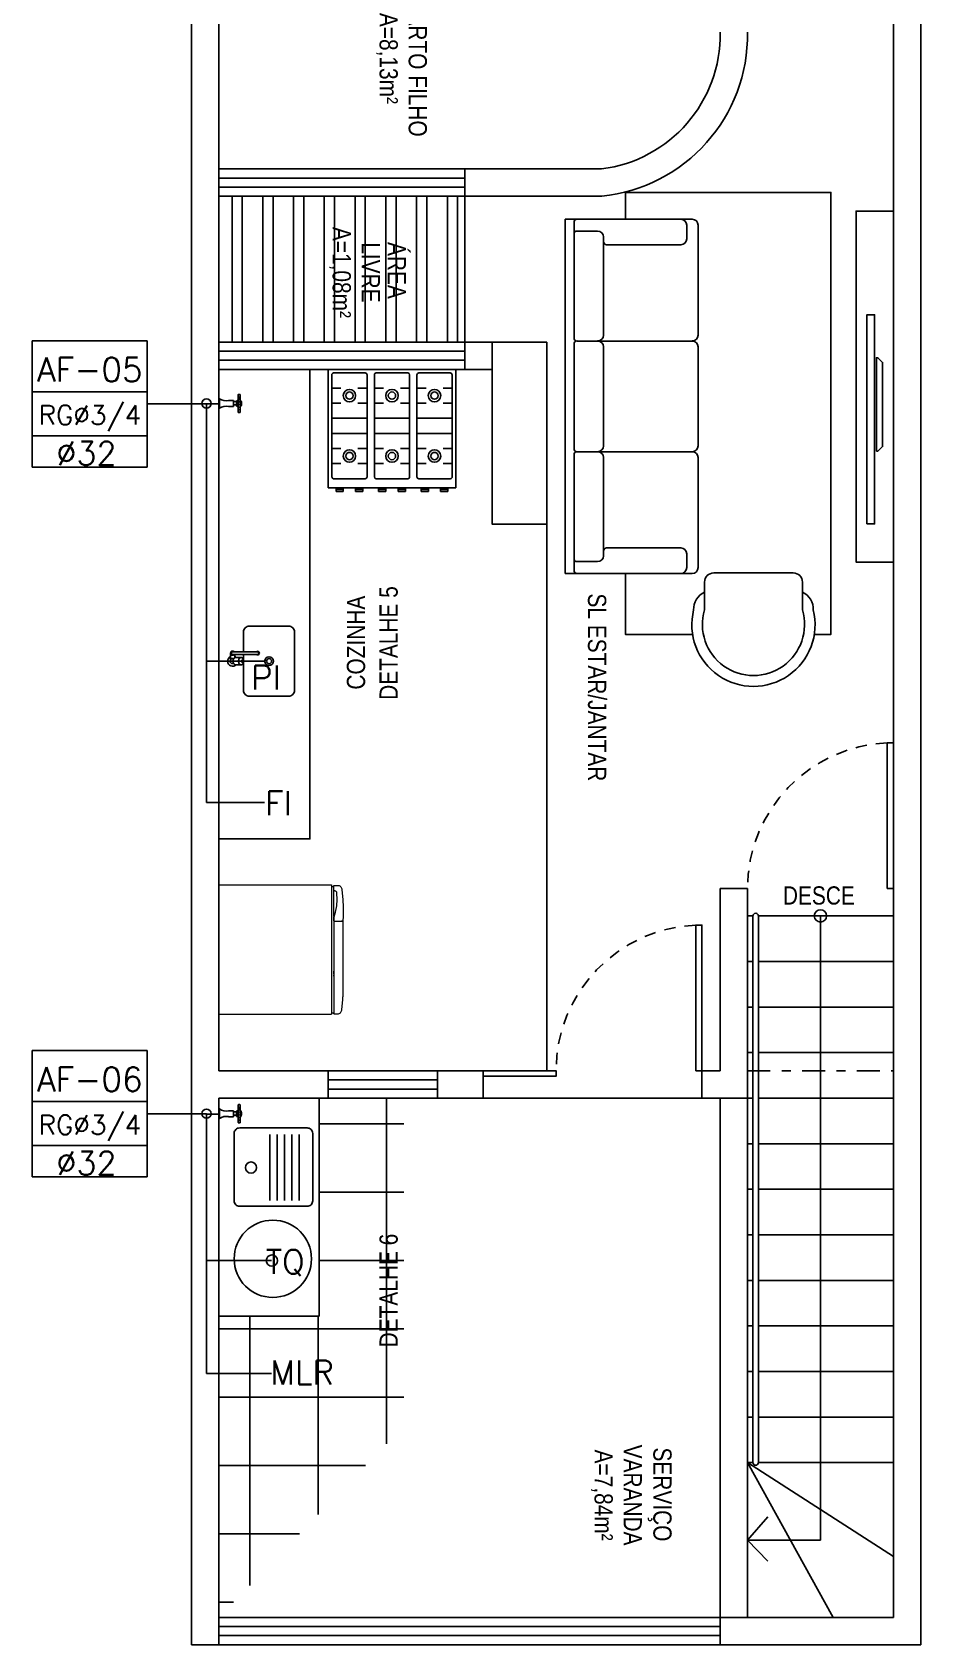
# Model space of a CAD drawing. Extents: x -210 to -126, y -135 to 724.
# Drawn here: x -194.18 to -184.43, y 677.33 to 695.03 of the extents above; entities that cross this region are included whole.
import ezdxf
from ezdxf.enums import TextEntityAlignment as Align

# ---------------------------------------------------------------- set-up
doc = ezdxf.new("R2010")
doc.units = 0
doc.header["$MEASUREMENT"] = 0
for name, pattern in [('CONTINU', [0]), ('DASHDOT2', [0.5, 0.25, -0.125, 0, -0.125]), ('HIDDEN2', [0.1875, 0.125, -0.0625])]:
    doc.linetypes.add(name, pattern=pattern)
doc.layers.get('0').update_dxf_attribs({"linetype": 'CONTINUOUS'})
for name, color, linetype in [('02', 8, 'CONTINUOUS'), ('a-pem-m', 6, 'CONTINUOUS'), ('A-PEN-B', 5, 'CONTINUOUS'), ('AF', 5, 'CONTINUOUS'), ('COTAS01', 7, 'CONTINUOUS'), ('E-txt-g', 3, 'CONTINUOUS'), ('ESPECIFICAÇÃO02', 7, 'CONTINUOUS'), ('HIDRO 01', 4, 'CONTINUOUS'), ('Prumadas_L', 1, 'CONTINUOUS'), ('Prumadas_Q', 3, 'CONTINUOUS'), ('Prumadas_T', 2, 'CONTINUOUS')]:
    doc.layers.add(name, color=color, linetype=linetype)
doc.layers.add('E-Lay-9', color=9, linetype='CONTINUOUS', lineweight=9)
doc.layers.add('E-Txt-W', color=7, linetype='CONTINUOUS', lineweight=20)
doc.styles.add('F2', font='swissc.ttf')
doc.styles.add('REG60', font='romans.shx', dxfattribs={"width": 0.8, "height": 0.15})
doc.styles.add('REG80', font='romans.shx', dxfattribs={"width": 0.8, "height": 0.2})
doc.styles.add('ROMANS', font='romans', dxfattribs={"height": 0.1})

# ---------------------------------------------------------------- blocks, each defined once
blk = doc.blocks.new('A$C656368A0')
at = {"layer": 'COTAS01', "color": 8}
for p, q in [((0, 1.1964), (0, 0)), ((0, 1.1964), (0.5505, 1.1964)), ((0.1097, 0.997), (0.1097, 0.6345)), ((0.1497, 0.997), (0.1497, 0.6345)), ((0.1897, 0.997), (0.1897, 0.6345)), ((0.2298, 0.997), (0.2298, 0.6345)), ((0.2698, 0.997), (0.2698, 0.6345)), ((0, 0), (0.5505, 0))]:
    blk.add_line(p, q, dxfattribs=at)
for centre in [(0.3736, 0.8158), (0.2591, 0.3053)]:
    blk.add_circle(centre, 0.0307, dxfattribs=at)
at = {"layer": 'ESPECIFICAÇÃO02', "color": 8}
blk.add_lwpolyline([(0.4658, 0.6329, -0.414214), (0.4357, 0.6029), (0.0655, 0.6029, -0.414214), (0.0354, 0.6329), (0.0354, 1.0032, -0.414214), (0.0655, 1.0332), (0.4357, 1.0332, -0.414214), (0.4658, 1.0032)], format="xyb", close=True, dxfattribs=at)
blk.add_circle((0.2541, 0.3149), 0.212, dxfattribs=at)
blk = doc.blocks.new('Gelad-vs')
at = {"layer": 'E-Lay-9', "color": 8}
blk.add_line((-0.1988, 0.6175), (-0.1988, 0.6198), dxfattribs=at)
for points in [[(-0.6876, 0.6136), (-0.6841, 0.614), (-0.6806, 0.6144), (-0.6767, 0.6148), (-0.6733, 0.6152), (-0.6694, 0.6156), (-0.6659, 0.6159), (-0.662, 0.6163), (-0.6586, 0.6167), (-0.6551, 0.6171), (-0.6512, 0.6175), (-0.6477, 0.6179), (-0.6439, 0.6179), (-0.64, 0.6183), (-0.6365, 0.6186), (-0.6327, 0.619), (-0.6292, 0.6194), (-0.6257, 0.6194), (-0.6218, 0.6198), (-0.6183, 0.6198), (-0.6145, 0.6202)], [(-0.1988, 0.6198), (-0.6145, 0.6202)], [(-0.0027, 0.5715), (-0.0027, 0.5912), (-0.0031, 0.5951), (-0.0039, 0.5989), (-0.0058, 0.6024), (-0.0085, 0.6059), (-0.0112, 0.609), (-0.0147, 0.6109), (-0.0186, 0.6125), (-0.0224, 0.6136), (-0.0259, 0.614), (-0.0294, 0.6144), (-0.0333, 0.6148), (-0.0367, 0.6152), (-0.0406, 0.6156), (-0.0441, 0.6159), (-0.0476, 0.6163), (-0.0514, 0.6167), (-0.0549, 0.6171), (-0.0588, 0.6175), (-0.0623, 0.6179), (-0.0661, 0.6179), (-0.0696, 0.6183), (-0.0735, 0.6186), (-0.077, 0.619), (-0.0808, 0.6194), (-0.0843, 0.6194), (-0.0882, 0.6198), (-0.0917, 0.6198), (-0.0955, 0.6202), (-0.099, 0.6202), (-0.1029, 0.6206), (-0.1063, 0.6206), (-0.1102, 0.6206), (-0.1137, 0.621), (-0.1176, 0.621), (-0.121, 0.621), (-0.1249, 0.6214), (-0.1284, 0.6214), (-0.1323, 0.6214), (-0.1357, 0.6214), (-0.1396, 0.6214), (-0.1431, 0.6214), (-0.147, 0.6214), (-0.1504, 0.6214), (-0.1543, 0.6214), (-0.1578, 0.6214), (-0.1617, 0.6214), (-0.1651, 0.621), (-0.169, 0.621), (-0.1725, 0.621), (-0.1763, 0.6206), (-0.1798, 0.6206), (-0.1837, 0.6206), (-0.1872, 0.6202), (-0.1907, 0.6202), (-0.1945, 0.6198), (-0.1988, 0.6198)], [(-0.1988, 0.5695), (-0.71, 0.5695)], [(-0.71, -0.0613), (-0.71, 0.5572)], [(0, 0.5572), (-0.71, 0.5572)], [(-0.7073, 0.5912), (-0.7069, 0.5951), (-0.7057, 0.5989), (-0.7042, 0.6024), (-0.7015, 0.6059), (-0.6984, 0.609), (-0.6949, 0.6109), (-0.6914, 0.6125), (-0.6876, 0.6136)], [(-0.7073, 0.5715), (-0.7073, 0.5912)], [(-0.7073, 0.5711), (-0.7073, 0.5711), (-0.7073, 0.5711), (-0.7073, 0.5711), (-0.7073, 0.5711), (-0.7073, 0.5711), (-0.7073, 0.5711), (-0.7073, 0.5707), (-0.7069, 0.5699), (-0.7061, 0.5695), (-0.7057, 0.5695), (-0.7057, 0.5695), (-0.7057, 0.5695), (-0.7057, 0.5695), (-0.7057, 0.5695), (-0.7057, 0.5695)], [(-0.5012, 0.5695), (-0.7054, 0.5695)], [(-0.7015, 0.5572), (-0.7015, 0.5695)], [(-0.6791, 0.5695), (-0.6791, 0.5695), (-0.6791, 0.5695), (-0.6791, 0.5695), (-0.6791, 0.5695), (-0.6791, 0.5695), (-0.6791, 0.5695)], [(-0.5012, 0.5695), (-0.5, 0.5695), (-0.4989, 0.5695), (-0.4973, 0.5695), (-0.4969, 0.5695), (-0.4962, 0.5695)], [(-0.4989, 0.5695), (-0.5, 0.5695)], [(-0.4962, 0.5695), (-0.4962, 0.5695)], [(-0.4904, 0.5695), (-0.4904, 0.5695), (-0.4907, 0.5695), (-0.4907, 0.5695), (-0.4915, 0.5695), (-0.4919, 0.5695), (-0.4923, 0.5695), (-0.4927, 0.5695), (-0.4934, 0.5695), (-0.4942, 0.5695), (-0.495, 0.5695), (-0.4958, 0.5695), (-0.4962, 0.5695)], [(-0.4962, 0.5695), (-0.4962, 0.5695)], [(-0.4904, 0.5695), (-0.4737, 0.5695)], [(-0.4745, 0.5695), (-0.4904, 0.5695), (-0.4904, 0.5695), (-0.4904, 0.5695), (-0.4904, 0.5695), (-0.4904, 0.5695)], [(-0.2289, 0.5695), (-0.2289, 0.5695), (-0.2289, 0.5695), (-0.2289, 0.5695), (-0.2289, 0.5695), (-0.2289, 0.5695), (-0.2289, 0.5695), (-0.2289, 0.5695), (-0.2289, 0.5695), (-0.2289, 0.5695), (-0.2289, 0.5695), (-0.2289, 0.5695), (-0.2289, 0.5695), (-0.2289, 0.5695), (-0.2289, 0.5695), (-0.2289, 0.5695), (-0.2289, 0.5695), (-0.2289, 0.5695), (-0.2289, 0.5695), (-0.2289, 0.5695), (-0.2289, 0.5695)], [(-0.1988, 0.6159), (-0.1988, 0.6186)], [(-0.1988, 0.5695), (-0.1988, 0.6186), (-0.1988, 0.614)], [(-0.1988, 0.6175), (-0.1988, 0.6179)], [(-0.1988, 0.6167), (-0.1988, 0.6171)], [(-0.1988, 0.6159), (-0.1988, 0.6156), (-0.1988, 0.6156), (-0.1988, 0.6156), (-0.1988, 0.6156), (-0.1988, 0.6152), (-0.1988, 0.6152), (-0.1988, 0.6148), (-0.1988, 0.6148), (-0.1988, 0.6148), (-0.1988, 0.6144), (-0.1988, 0.614), (-0.1988, 0.6136), (-0.1988, 0.6136), (-0.1988, 0.6132), (-0.1988, 0.6128)], [(-0.1988, 0.6156), (-0.1988, 0.6159)], [(-0.1988, 0.6148), (-0.1988, 0.6156)], [(-0.1988, 0.614), (-0.1988, 0.6144)], [(-0.1988, 0.5695), (-0.1988, 0.614)], [(-0.1988, 0.6128), (-0.1988, 0.6128), (-0.1988, 0.6132)], [(-0.1988, 0.5707), (-0.1988, 0.6128)], [(-0.1988, 0.5722), (-0.1988, 0.5715)], [(-0.1988, 0.5695), (-0.1988, 0.5695), (-0.1988, 0.5695), (-0.1988, 0.5695), (-0.1988, 0.5707)], [(-0.1988, 0.5695), (-0.1988, 0.5707)], [(-0.1821, 0.5695), (-0.1988, 0.5695)], [(-0.198, 0.5695), (-0.198, 0.5695), (-0.198, 0.5695), (-0.198, 0.5695), (-0.198, 0.5695), (-0.198, 0.5695), (-0.198, 0.5695), (-0.198, 0.5695), (-0.198, 0.5695), (-0.198, 0.5695), (-0.198, 0.5695), (-0.198, 0.5695), (-0.198, 0.5695)], [(-0.198, 0.5695), (-0.1821, 0.5695), (-0.1821, 0.5695), (-0.1821, 0.5695), (-0.1821, 0.5695), (-0.1821, 0.5695)], [(-0.1821, 0.5695), (-0.1489, 0.5796), (-0.1149, 0.5858), (-0.0801, 0.5885), (-0.0456, 0.5873)], [(-0.1821, 0.5695), (-0.1818, 0.5695), (-0.1818, 0.5695), (-0.1814, 0.5695), (-0.181, 0.5695), (-0.1806, 0.5695), (-0.1802, 0.5695), (-0.1798, 0.5695), (-0.1791, 0.5695), (-0.1783, 0.5695), (-0.1775, 0.5695), (-0.1763, 0.5695), (-0.1763, 0.5695)], [(-0.1763, 0.5695), (-0.1763, 0.5695)], [(-0.1763, 0.5695), (-0.1763, 0.5695)], [(-0.1709, 0.5695), (-0.1725, 0.5695), (-0.1736, 0.5695), (-0.1752, 0.5695), (-0.1756, 0.5695), (-0.1763, 0.5695)], [(-0.1736, 0.5695), (-0.1725, 0.5695)], [(-0.1709, 0.5695), (-0.0046, 0.5695)], [(-0.0456, 0.5873), (-0.0433, 0.5869), (-0.0406, 0.5862), (-0.0383, 0.5846), (-0.0364, 0.5827), (-0.0348, 0.5808), (-0.0336, 0.5784), (-0.0329, 0.5757), (-0.0329, 0.5734)], [(-0.0329, 0.5715), (-0.0329, 0.5734)], [(-0.0329, 0.5715), (-0.0329, 0.5711), (-0.0325, 0.5711), (-0.0325, 0.5707), (-0.0325, 0.5707), (-0.0321, 0.5703), (-0.0321, 0.5703), (-0.0321, 0.5699), (-0.0317, 0.5699), (-0.0313, 0.5695), (-0.0313, 0.5695), (-0.0309, 0.5695), (-0.0309, 0.5695)], [(-0.0309, 0.5695), (-0.0309, 0.5695), (-0.0309, 0.5695), (-0.0309, 0.5695), (-0.0309, 0.5695), (-0.0309, 0.5695), (-0.0309, 0.5695), (-0.0309, 0.5695), (-0.0309, 0.5695)], [(-0.0085, 0.5572), (-0.0085, 0.5695)], [(-0.0046, 0.5695), (-0.0046, 0.5695), (-0.0046, 0.5695), (-0.0046, 0.5695), (-0.0046, 0.5695), (-0.0046, 0.5695), (-0.0046, 0.5695), (-0.0039, 0.5695), (-0.0035, 0.5699), (-0.0031, 0.5707), (-0.0031, 0.5711), (-0.0031, 0.5711), (-0.0031, 0.5711), (-0.0031, 0.5711), (-0.0031, 0.5711), (-0.0031, 0.5715)], [(0, -0.0613), (0, 0.5572)], [(0, -0.0613), (-0.71, -0.0613)]]:
    blk.add_lwpolyline(points, dxfattribs=at)
blk = doc.blocks.new('Fogão03_6')
at = {"layer": 'a-pem-m', "color": 8}
for p, q in [((-0.35, -0.65), (-0.35, 0)), ((-0.35, 0), (0.35, 0)), ((-0.35, 0), (0.35, 0)), ((-0.35, -0.65), (-0.35, 0)), ((-0.33, -0.59), (-0.33, -0.03)), ((-0.33, -0.59), (-0.33, -0.03)), ((-0.32, -0.02), (-0.1467, -0.02)), ((-0.32, -0.02), (-0.1467, -0.02)), ((-0.1367, -0.59), (-0.1367, -0.03)), ((-0.1367, -0.59), (-0.1367, -0.03)), ((-0.0967, -0.59), (-0.0967, -0.03)), ((-0.0967, -0.59), (-0.0967, -0.03)), ((-0.0867, -0.02), (0.0867, -0.02)), ((-0.0867, -0.02), (0.0867, -0.02)), ((0.0967, -0.59), (0.0967, -0.03)), ((0.0967, -0.59), (0.0967, -0.03)), ((0.1367, -0.59), (0.1367, -0.03)), ((0.1367, -0.59), (0.1367, -0.03)), ((0.1467, -0.02), (0.32, -0.02)), ((0.1467, -0.02), (0.32, -0.02)), ((0.33, -0.59), (0.33, -0.03)), ((0.33, -0.59), (0.33, -0.03)), ((0.35, -0.65), (0.35, 0)), ((0.35, -0.65), (0.35, 0)), ((-0.33, -0.1029), (-0.28, -0.1029)), ((-0.33, -0.1029), (-0.28, -0.1029)), ((-0.1867, -0.1029), (-0.1367, -0.1029)), ((-0.1867, -0.1029), (-0.1367, -0.1029)), ((-0.0967, -0.1029), (-0.0467, -0.1029)), ((-0.0967, -0.1029), (-0.0467, -0.1029)), ((0.0467, -0.1029), (0.0967, -0.1029)), ((0.0467, -0.1029), (0.0967, -0.1029)), ((0.1367, -0.1029), (0.1867, -0.1029)), ((0.1367, -0.1029), (0.1867, -0.1029)), ((0.28, -0.1029), (0.33, -0.1029)), ((0.28, -0.1029), (0.33, -0.1029)), ((-0.33, -0.1857), (-0.28, -0.1857)), ((-0.33, -0.1857), (-0.28, -0.1857)), ((-0.1867, -0.1857), (-0.1367, -0.1857)), ((-0.1867, -0.1857), (-0.1367, -0.1857)), ((-0.0967, -0.1857), (-0.0467, -0.1857)), ((-0.0967, -0.1857), (-0.0467, -0.1857)), ((0.0467, -0.1857), (0.0967, -0.1857)), ((0.0467, -0.1857), (0.0967, -0.1857)), ((0.1367, -0.1857), (0.1867, -0.1857)), ((0.1367, -0.1857), (0.1867, -0.1857)), ((0.28, -0.1857), (0.33, -0.1857)), ((0.28, -0.1857), (0.33, -0.1857)), ((-0.33, -0.2686), (-0.1367, -0.2686)), ((-0.33, -0.2686), (-0.1367, -0.2686)), ((-0.33, -0.3514), (-0.1367, -0.3514)), ((-0.33, -0.3514), (-0.1367, -0.3514)), ((-0.0967, -0.2686), (0.0967, -0.2686)), ((-0.0967, -0.2686), (0.0967, -0.2686)), ((-0.0967, -0.3514), (0.0967, -0.3514)), ((-0.0967, -0.3514), (0.0967, -0.3514)), ((0.1367, -0.2686), (0.33, -0.2686)), ((0.1367, -0.2686), (0.33, -0.2686)), ((0.1367, -0.3514), (0.33, -0.3514)), ((0.1367, -0.3514), (0.33, -0.3514)), ((-0.33, -0.4343), (-0.28, -0.4343)), ((-0.33, -0.4343), (-0.28, -0.4343)), ((-0.1867, -0.4343), (-0.1367, -0.4343)), ((-0.1867, -0.4343), (-0.1367, -0.4343)), ((-0.0967, -0.4343), (-0.0467, -0.4343)), ((-0.0967, -0.4343), (-0.0467, -0.4343)), ((0.0467, -0.4343), (0.0967, -0.4343)), ((0.0467, -0.4343), (0.0967, -0.4343)), ((0.1367, -0.4343), (0.1867, -0.4343)), ((0.1367, -0.4343), (0.1867, -0.4343)), ((0.28, -0.4343), (0.33, -0.4343)), ((0.28, -0.4343), (0.33, -0.4343)), ((-0.33, -0.5171), (-0.28, -0.5171)), ((-0.33, -0.5171), (-0.28, -0.5171)), ((-0.1867, -0.5171), (-0.1367, -0.5171)), ((-0.1867, -0.5171), (-0.1367, -0.5171)), ((-0.0967, -0.5171), (-0.0467, -0.5171)), ((-0.0967, -0.5171), (-0.0467, -0.5171)), ((0.0467, -0.5171), (0.0967, -0.5171)), ((0.0467, -0.5171), (0.0967, -0.5171)), ((0.1367, -0.5171), (0.1867, -0.5171)), ((0.1367, -0.5171), (0.1867, -0.5171)), ((0.28, -0.5171), (0.33, -0.5171)), ((0.28, -0.5171), (0.33, -0.5171)), ((-0.32, -0.6), (-0.1467, -0.6)), ((-0.32, -0.6), (-0.1467, -0.6)), ((-0.0867, -0.6), (0.0867, -0.6)), ((-0.0867, -0.6), (0.0867, -0.6)), ((0.1467, -0.6), (0.32, -0.6)), ((0.1467, -0.6), (0.32, -0.6)), ((-0.35, -0.65), (0.35, -0.65)), ((-0.35, -0.65), (0.35, -0.65)), ((-0.3068, -0.65), (-0.3068, -0.67)), ((-0.3068, -0.65), (-0.3068, -0.67)), ((-0.2669, -0.66), (-0.3068, -0.66)), ((-0.2669, -0.66), (-0.3068, -0.66)), ((-0.2669, -0.67), (-0.3068, -0.67)), ((-0.2669, -0.67), (-0.3068, -0.67)), ((-0.2669, -0.65), (-0.2669, -0.67)), ((-0.2669, -0.65), (-0.2669, -0.67)), ((-0.1998, -0.65), (-0.1998, -0.67)), ((-0.1998, -0.65), (-0.1998, -0.67)), ((-0.1599, -0.66), (-0.1998, -0.66)), ((-0.1599, -0.66), (-0.1998, -0.66)), ((-0.1599, -0.67), (-0.1998, -0.67)), ((-0.1599, -0.67), (-0.1998, -0.67)), ((-0.1599, -0.65), (-0.1599, -0.67)), ((-0.1599, -0.65), (-0.1599, -0.67)), ((-0.0734, -0.65), (-0.0734, -0.67)), ((-0.0734, -0.65), (-0.0734, -0.67)), ((-0.0335, -0.66), (-0.0734, -0.66)), ((-0.0335, -0.66), (-0.0734, -0.66)), ((-0.0335, -0.67), (-0.0734, -0.67)), ((-0.0335, -0.67), (-0.0734, -0.67)), ((-0.0335, -0.65), (-0.0335, -0.67)), ((-0.0335, -0.65), (-0.0335, -0.67)), ((0.0335, -0.65), (0.0335, -0.67)), ((0.0335, -0.65), (0.0335, -0.67)), ((0.0734, -0.66), (0.0335, -0.66)), ((0.0734, -0.66), (0.0335, -0.66)), ((0.0734, -0.67), (0.0335, -0.67)), ((0.0734, -0.67), (0.0335, -0.67)), ((0.0734, -0.65), (0.0734, -0.67)), ((0.0734, -0.65), (0.0734, -0.67)), ((0.1599, -0.65), (0.1599, -0.67)), ((0.1599, -0.65), (0.1599, -0.67)), ((0.1998, -0.66), (0.1599, -0.66)), ((0.1998, -0.66), (0.1599, -0.66)), ((0.1998, -0.67), (0.1599, -0.67)), ((0.1998, -0.67), (0.1599, -0.67)), ((0.1998, -0.65), (0.1998, -0.67)), ((0.1998, -0.65), (0.1998, -0.67)), ((0.2669, -0.65), (0.2669, -0.67)), ((0.2669, -0.65), (0.2669, -0.67)), ((0.3067, -0.66), (0.2669, -0.66)), ((0.3067, -0.66), (0.2669, -0.66)), ((0.3067, -0.67), (0.2669, -0.67)), ((0.3067, -0.67), (0.2669, -0.67)), ((0.3067, -0.65), (0.3067, -0.67)), ((0.3067, -0.65), (0.3067, -0.67))]:
    blk.add_line(p, q, dxfattribs=at)
for centre, radius in [((-0.2333, -0.1443), 0.0341), ((-0.2333, -0.1443), 0.0341), ((-0.2333, -0.1443), 0.02), ((-0.2333, -0.1443), 0.02), ((0, -0.1443), 0.0341), ((0, -0.1443), 0.0341), ((0, -0.1443), 0.02), ((0, -0.1443), 0.02), ((0.2333, -0.1443), 0.0341), ((0.2333, -0.1443), 0.0341), ((0.2333, -0.1443), 0.02), ((0.2333, -0.1443), 0.02), ((-0.2333, -0.4757), 0.0341), ((-0.2333, -0.4757), 0.0341), ((0, -0.4757), 0.0341), ((0, -0.4757), 0.0341), ((0.2333, -0.4757), 0.0341), ((0.2333, -0.4757), 0.0341), ((-0.2333, -0.4757), 0.02), ((-0.2333, -0.4757), 0.02), ((0, -0.4757), 0.02), ((0, -0.4757), 0.02), ((0.2333, -0.4757), 0.02), ((0.2333, -0.4757), 0.02)]:
    blk.add_circle(centre, radius, dxfattribs=at)
for centre, start, end in [((-0.32, -0.03), 89.99946, 179.99964), ((-0.32, -0.03), 89.99946, 179.99964), ((-0.1467, -0.03), 359.99964, 89.99946), ((-0.1467, -0.03), 359.99964, 89.99946), ((-0.0867, -0.03), 89.99946, 179.99964), ((-0.0867, -0.03), 89.99946, 179.99964), ((0.0867, -0.03), 359.99964, 89.99946), ((0.0867, -0.03), 359.99964, 89.99946), ((0.1467, -0.03), 89.99946, 179.99964), ((0.1467, -0.03), 89.99946, 179.99964), ((0.32, -0.03), 359.99964, 89.99946), ((0.32, -0.03), 359.99964, 89.99946), ((-0.32, -0.59), 179.99964, 269.99946), ((-0.32, -0.59), 179.99964, 269.99946), ((-0.1467, -0.59), 269.99946, 359.99964), ((-0.1467, -0.59), 269.99946, 359.99964), ((-0.0867, -0.59), 179.99964, 269.99946), ((-0.0867, -0.59), 179.99964, 269.99946), ((0.0867, -0.59), 269.99946, 359.99964), ((0.0867, -0.59), 269.99946, 359.99964), ((0.1467, -0.59), 179.99964, 269.99946), ((0.1467, -0.59), 179.99964, 269.99946), ((0.32, -0.59), 269.99946, 359.99964), ((0.32, -0.59), 269.99946, 359.99964)]:
    blk.add_arc(centre, 0.01, start, end, dxfattribs=at)
blk = doc.blocks.new('Cuba coz')
at = {"color": 8}
blk.add_line((7.5, -4.5), (7.5, -2.4), dxfattribs=at)
for points in [[(13.4, -6.5), (13.4, -20, 0.414214), (17.4, -24), (44.4, -24, 0.414214), (48.4, -20), (48.4, 20, 0.414214), (44.4, 24), (17.4, 24, 0.414214), (13.4, 20), (13.4, 0.7)], [(6.7, 1.7), (6, 1.7, 0.546464), (4.4, -0.7, -0.10784), (4.5, -1.1), (4.5, -5.5)], [(11.7, 2.5), (8, 2.5, 0.133256), (7.3, 2.3, 0.106756), (6.7, 1.8, 0.082828), (6.3, 1, 0.071352), (6.2, 0, 0.071352), (6.3, -1, 0.082828), (6.7, -1.8, 0.106756), (7.3, -2.3, 0.133256), (8, -2.5), (11.7, -2.5)], [(4.4, -0.7, 0.293273), (6, -1.8), (6.7, -1.8)], [(13.4, -1), (13.4, -4.5, 0.414214)]]:
    blk.add_lwpolyline(points, format="xyb", dxfattribs=at)
for points in [[(11.7, -2.5, 0.133256), (12.4, -2.3, 0.106756), (13, -1.8, 0.082828), (13.3, -1, 0.071352), (13.5, 0, 0.071352), (13.3, 1, 0.082828), (13, 1.8, 0.106756), (12.4, 2.3, 0.133256), (11.7, 2.5, 0.133256), (11.1, 2.3, 0.106756), (10.5, 1.8, 0.082828), (10.1, 1, 0.071352), (10, 0, 0.071352), (10.1, -1, 0.082828), (10.5, -1.8, 0.106756), (11.1, -2.3, 0.133256)], [(12.5, 0.7, 0.133256), (12.3, 0.7, 0.106756), (12.1, 0.5, 0.082828), (12, 0.3, 0.071352), (11.9, 0, 0.071352), (12, -0.3, 0.082828), (12.1, -0.5, 0.106756), (12.3, -0.7, 0.133256), (12.5, -0.8, 0.133256), (12.7, -0.7, 0.106756), (12.8, -0.5, 0.082828), (13, -0.3, 0.071352), (13, 0, 0.071352), (13, 0.3, 0.082828), (12.8, 0.5, 0.106756), (12.7, 0.7, 0.133256)], [(6, -6.5), (23, -6.5, 1), (23, -4.5), (6, -4.5, 1)]]:
    blk.add_lwpolyline(points, format="xyb", close=True, dxfattribs=at)
for radius in [3, 1.75]:
    blk.add_circle((30.9, 0), radius, dxfattribs=at)
for centre, radius, start, end in [((6, 0), 3.5, 45.5847, 244.6231), ((6, -5.5), 1.5, 41.8103, 318.1897), ((6, 0), 3.5, 295.3769, 314.4153), ((23, -5.5), 1.25, 233.1301, 126.8699)]:
    blk.add_arc(centre, radius, start, end, dxfattribs=at)
blk = doc.blocks.new('TXT-AMB75')
at = {"layer": 'E-txt-g', "style": 'REG80', "width": 0.8, "flags": 8}
blk.add_attdef('TXT', text='', height=0.2, dxfattribs=at).set_placement((0.005, 0.296), align=Align.CENTER)
at = {"layer": 'E-Txt-W', "style": 'REG60', "width": 0.8, "flags": 8}
blk.add_attdef('TXT', text='', height=0.15, dxfattribs=at).set_placement((0.005, 0.027), align=Align.CENTER)
blk = doc.blocks.new('registro de gaveta')
at = {"layer": 'A-PEN-B'}
blk.add_line((0.0673, 0.0153), (-0.0044, 0.0153), dxfattribs=at)
blk.add_circle((0.0673, 0.0128), 0.025, dxfattribs=at)
at = {"layer": 'HIDRO 01', "color": 4}
for p, q in [((-0.1202, 0.0237), (-0.1202, 0.0281)), ((-0.1202, 0.013), (-0.1202, 0.0237)), ((-0.1202, 0.0023), (-0.1202, 0.013)), ((-0.1202, -0.0021), (-0.1202, 0.0023)), ((-0.1172, 0.0618), (-0.1172, 0.0333)), ((-0.1172, 0.0179), (-0.1172, 0.0337)), ((-0.1172, 0.0179), (-0.1172, 0.013)), ((-0.1172, 0.013), (-0.1172, 0.008)), ((-0.1172, 0.008), (-0.1172, -0.0079)), ((-0.1122, 0.0631), (-0.1159, 0.0631)), ((-0.1085, 0.0631), (-0.1122, 0.0631)), ((-0.1072, 0.0618), (-0.1072, 0.0348)), ((-0.1072, 0.0179), (-0.1072, 0.0353)), ((-0.1072, 0.013), (-0.1072, 0.0179)), ((-0.1072, 0.008), (-0.1072, 0.013)), ((-0.1072, 0.008), (-0.1072, -0.0088)), ((-0.0967, 0.0233), (-0.0967, 0.0275)), ((-0.0967, 0.013), (-0.0967, 0.0233)), ((-0.0805, 0.021), (-0.0967, 0.021)), ((-0.0967, 0.0027), (-0.0967, 0.013)), ((-0.0967, -0.0016), (-0.0967, 0.0027)), ((-0.0805, 0.0025), (-0.0967, 0.0025)), ((-0.0805, 0.013), (-0.0805, 0.0291)), ((-0.0805, 0.0291), (-0.0542, 0.0291)), ((-0.0805, -0.0031), (-0.0805, 0.013)), ((-0.0037, 0.039), (0, 0.039)), ((-0.0037, 0.013), (-0.0037, 0.039)), ((-0.0037, -0.013), (-0.0037, 0.013)), ((0, 0.013), (0, 0.039)), ((0, -0.013), (0, 0.013)), ((-0.1202, -0.0021), (-0.1202, -0.0022)), ((-0.1173, -0.0099), (-0.1173, -0.0149)), ((-0.1173, -0.0149), (-0.1173, -0.0198)), ((-0.1172, -0.0358), (-0.1172, -0.0073)), ((-0.1159, -0.0371), (-0.1122, -0.0371)), ((-0.1085, -0.0371), (-0.1122, -0.0371)), ((-0.1074, -0.0149), (-0.1074, -0.0099)), ((-0.1074, -0.0198), (-0.1074, -0.0149)), ((-0.1072, -0.0358), (-0.1072, -0.0088)), ((-0.0542, -0.0031), (-0.0805, -0.0031)), ((0, -0.013), (-0.0037, -0.013))]:
    blk.add_line(p, q, dxfattribs=at)
for points in [[(-0.0967, 0.0275), (-0.0982, 0.0279), (-0.0997, 0.0282), (-0.1019, 0.0287)], [(-0.0967, -0.0016), (-0.0982, -0.0019), (-0.0997, -0.0022), (-0.1019, -0.0027)]]:
    blk.add_lwpolyline(points, dxfattribs=at)
at = {"layer": 'HIDRO 01', "color": 4, "extrusion": (0, 0, -1)}
for centre, radius, start, end in [((0.0851, 0.013), 0.0395, 359.99565, 20.13631), ((0.1212, 0.0238), 0.000989, 20.12195, 100.11243), ((0.1212, 0.0238), 0.000991, 100.09482, 179.99997), ((0.124, 0.0339), 0.00681, 181.23675, 236.37895), ((0.1123, 0.0442), 0.00495, 0.02602, 89.97401), ((0.1123, 0.0368), 0.00495, 270.01829, 359.98187), ((0.1159, 0.0618), 0.00124, 0.00003, 90), ((0.1122, 0.0155), 0.00495, 0.02602, 89.97401), ((0.1122, 0.008), 0.00495, 270.01829, 359.98187), ((0.1123, 0.0442), 0.00495, 90.01816, 179.98176), ((0.1123, 0.0368), 0.00495, 180.01828, 269.98187), ((0.1122, 0.0155), 0.00495, 90.01816, 179.98176), ((0.1122, 0.008), 0.00495, 180.01828, 269.98187), ((0.1004, 0.0353), 0.00681, 282.35991, 359.99998), ((0.0409, 0.0948), 0.0671, 236.35821, 281.45069), ((0.0409, -0.0689), 0.0671, 78.54956, 123.64201), ((0.124, -0.0079), 0.00681, 123.6059, 180.00001), ((0.1123, -0.0099), 0.00495, 0.02602, 89.97401), ((0.1123, -0.0198), 0.00495, 270.01829, 359.98187), ((0.1123, -0.0099), 0.00495, 90.01816, 179.98176), ((0.1123, -0.0198), 0.00495, 180.01828, 269.98187), ((0.1085, -0.0358), 0.00124, 180, 270), ((0.1004, -0.0093), 0.00681, 359.9998, 77.64333)]:
    blk.add_arc(centre, radius, start, end, dxfattribs=at)
at = {"layer": 'HIDRO 01', "color": 4}
for centre, radius, start, end in [((-0.0851, 0.013), 0.0394, 179.994, 200.13886), ((-0.1201, 0.0281), 0.000125, 123.88448, 179.91511), ((-0.1085, 0.0618), 0.00124, 359.99895, 90), ((-0.1212, -0.0002), 0.00099, 200.12706, 280.0763), ((-0.1212, -0.0002), 0.00099, 280.07207, 0.00336), ((-0.1201, -0.0021), 0.000124, 206.71741, 236.35591), ((-0.1159, -0.0358), 0.00124, 179.99835, 270)]:
    blk.add_arc(centre, radius, start, end, dxfattribs=at)

msp = doc.modelspace()

# ---------------------------------------------------------------- hatches: boundary and pattern name
at = {"layer": '02', "linetype": 'HIDDEN2'}
h = msp.add_hatch(dxfattribs=at)
h.set_pattern_fill('ANSI32', color=256, scale=0.9, angle=45, style=0)
h.set_pattern_definition([(90, (-1656.73703, 261.71673), (-0.3375, 1e-16), []), (90, (-1656.62453, 261.82923), (-0.3375, 1e-16), [])])
h.paths.add_polyline_path([(-189.432, 693.225), (-192.132, 693.225), (-192.132, 691.625), (-189.432, 691.625)])
h.paths.add_polyline_path([(-190.614, 692.745), (-190.614, 692.034), (-190.314, 692.034), (-190.314, 692.745)], flags=24)
h.paths.add_polyline_path([(-190.981, 693.008), (-190.981, 691.771), (-190.622, 691.771), (-190.622, 693.008)], flags=24)
h.paths.add_polyline_path([(-190.343, 692.764), (-190.343, 692.059), (-189.962, 692.059), (-189.962, 692.764)], flags=24)
at = {"layer": '02'}
h = msp.add_hatch(dxfattribs=at)
h.set_pattern_fill('ANSI37,_O', color=256, scale=6, angle=-45)
h.set_pattern_definition([(360, (-1487.79306, 251.0427), (2e-16, 0.75), []), (90, (-1487.79306, 251.0427), (-0.75, 2e-16), [])])
h.paths.add_polyline_path([(-190.102, 683.325), (-190.932, 683.325), (-191.031, 683.325), (-191.031, 682.184), (-190.102, 681.222)])
h.paths.add_polyline_path([(-191.031, 680.932), (-192.132, 680.932), (-192.132, 677.625), (-190.102, 679.729), (-190.102, 681.222), (-191.031, 682.184)])

# ---------------------------------------------------------------- linework, layer by layer
at = {"layer": '02', "linetype": 'Continuous'}
for p, q in [((-192.432, 677.325), (-192.432, 708.725)), ((-184.432, 708.725), (-184.432, 677.325)), ((-184.732, 708.425), (-184.732, 683.325)), ((-192.132, 693.225), (-192.132, 699.525)), ((-189.432, 693.525), (-192.132, 693.525)), ((-187.932, 693.525), (-189.432, 693.525)), ((-189.432, 693.525), (-189.432, 693.225)), ((-189.432, 693.425), (-192.132, 693.425)), ((-189.432, 693.325), (-192.132, 693.325)), ((-192.132, 691.325), (-192.132, 693.225)), ((-189.432, 693.225), (-192.132, 693.225)), ((-189.432, 693.225), (-189.432, 693.225)), ((-189.132, 693.225), (-189.432, 693.225)), ((-189.432, 693.225), (-189.432, 691.625)), ((-187.932, 693.225), (-189.132, 693.225)), ((-189.132, 693.225), (-189.132, 693.225)), ((-189.432, 691.625), (-192.132, 691.625)), ((-189.432, 691.625), (-189.432, 691.325)), ((-189.132, 691.625), (-189.432, 691.625)), ((-189.432, 691.525), (-192.132, 691.525)), ((-189.432, 691.425), (-192.132, 691.425)), ((-192.132, 683.625), (-192.132, 691.325)), ((-189.432, 691.325), (-192.132, 691.325)), ((-189.132, 691.325), (-189.432, 691.325)), ((-188.532, 689.625), (-188.532, 683.625)), ((-186.632, 685.625), (-186.632, 683.625)), ((-186.332, 685.625), (-186.632, 685.625)), ((-186.332, 685.625), (-186.332, 683.325)), ((-186.332, 685.325), (-186.272, 685.325)), ((-186.272, 685.325), (-186.332, 685.325)), ((-186.332, 685.225), (-186.332, 683.625)), ((-186.272, 685.325), (-186.272, 680.325)), ((-186.212, 685.325), (-184.732, 685.325)), ((-184.732, 685.325), (-186.212, 685.325)), ((-186.212, 685.325), (-186.212, 680.325)), ((-185.532, 685.325), (-185.532, 678.475)), ((-186.272, 684.825), (-186.332, 684.825)), ((-184.732, 684.825), (-186.212, 684.825)), ((-186.272, 684.325), (-186.332, 684.325)), ((-184.732, 684.325), (-186.212, 684.325)), ((-186.272, 683.825), (-186.332, 683.825)), ((-184.732, 683.825), (-186.212, 683.825)), ((-190.932, 683.625), (-192.132, 683.625)), ((-190.932, 683.625), (-190.932, 683.625)), ((-190.932, 683.625), (-190.932, 683.325)), ((-189.732, 683.625), (-190.932, 683.625)), ((-189.232, 683.625), (-189.732, 683.625)), ((-189.732, 683.625), (-189.732, 683.325)), ((-189.232, 683.625), (-189.232, 683.325)), ((-186.632, 683.625), (-186.832, 683.625)), ((-186.832, 683.625), (-186.832, 683.325)), ((-189.732, 683.525), (-190.932, 683.525)), ((-189.732, 683.425), (-190.932, 683.425)), ((-192.132, 677.325), (-192.132, 683.325)), ((-190.932, 683.325), (-192.132, 683.325)), ((-191.709, 683.325), (-192.132, 683.325)), ((-189.732, 683.325), (-190.932, 683.325)), ((-189.232, 683.325), (-189.732, 683.325)), ((-186.832, 683.325), (-189.232, 683.325)), ((-186.332, 683.325), (-186.832, 683.325)), ((-186.632, 683.325), (-186.632, 677.625)), ((-186.272, 683.325), (-186.332, 683.325)), ((-186.332, 683.325), (-186.332, 677.625)), ((-184.732, 683.325), (-186.212, 683.325)), ((-184.732, 683.325), (-184.732, 677.625)), ((-186.272, 682.825), (-186.332, 682.825)), ((-184.732, 682.825), (-186.212, 682.825)), ((-186.272, 682.325), (-186.332, 682.325)), ((-184.732, 682.325), (-186.212, 682.325)), ((-186.272, 681.825), (-186.332, 681.825)), ((-184.732, 681.825), (-186.212, 681.825)), ((-186.272, 681.325), (-186.332, 681.325)), ((-184.732, 681.325), (-186.212, 681.325)), ((-186.272, 680.825), (-186.332, 680.825)), ((-184.732, 680.825), (-186.212, 680.825)), ((-186.272, 680.325), (-186.332, 680.325)), ((-186.272, 680.325), (-186.272, 679.325)), ((-184.732, 680.325), (-186.212, 680.325)), ((-186.212, 680.325), (-186.212, 679.325)), ((-186.272, 679.825), (-186.332, 679.825)), ((-184.732, 679.825), (-186.212, 679.825)), ((-186.272, 679.325), (-186.332, 679.325)), ((-186.332, 679.325), (-184.732, 678.294)), ((-186.332, 679.325), (-185.392, 677.625)), ((-184.732, 679.325), (-186.212, 679.325)), ((-186.332, 678.475), (-186.109, 678.729)), ((-186.332, 678.475), (-185.532, 678.475)), ((-186.332, 678.475), (-186.109, 678.241)), ((-186.632, 677.625), (-192.132, 677.625)), ((-184.732, 677.625), (-186.632, 677.625)), ((-186.632, 677.625), (-186.632, 677.325)), ((-186.632, 677.525), (-192.132, 677.525)), ((-186.632, 677.425), (-192.132, 677.425)), ((-192.132, 677.325), (-192.432, 677.325)), ((-186.632, 677.325), (-192.132, 677.325)), ((-184.432, 677.325), (-186.632, 677.325))]:
    msp.add_line(p, q, dxfattribs=at)
at = {"layer": '02'}
for p, q in [((-188.332, 692.973), (-188.202, 692.973)), ((-188.332, 689.085), (-188.332, 692.973)), ((-186.939, 692.973), (-188.202, 692.973)), ((-188.235, 692.94), (-188.235, 692.811)), ((-188.235, 692.811), (-188.235, 691.668)), ((-187.976, 692.843), (-188.202, 692.843)), ((-187.911, 692.778), (-187.911, 691.701)), ((-186.999, 692.757), (-186.999, 692.908)), ((-186.874, 692.584), (-186.874, 692.908)), ((-187.064, 692.692), (-187.878, 692.692)), ((-186.874, 691.701), (-186.874, 692.584)), ((-188.235, 690.453), (-188.235, 691.604)), ((-188.202, 691.636), (-187.976, 691.636)), ((-188.202, 691.636), (-187.976, 691.636)), ((-187.976, 691.636), (-186.939, 691.636)), ((-187.976, 691.636), (-186.939, 691.636)), ((-187.911, 690.486), (-187.911, 691.571)), ((-186.874, 691.571), (-186.874, 690.486)), ((-188.235, 689.247), (-188.235, 690.389)), ((-188.202, 690.421), (-187.976, 690.421)), ((-187.976, 690.421), (-186.939, 690.421)), ((-187.976, 690.421), (-186.939, 690.421)), ((-187.911, 689.279), (-187.911, 690.356)), ((-186.874, 690.356), (-186.874, 689.149)), ((-188.235, 689.117), (-188.235, 689.247)), ((-187.064, 689.365), (-187.878, 689.365)), ((-186.999, 689.3), (-186.999, 689.149)), ((-188.332, 689.085), (-188.202, 689.085)), ((-187.976, 689.214), (-188.202, 689.214)), ((-186.939, 689.085), (-188.202, 689.085)), ((-185.83, 689.09, -2), (-186.703, 689.09, -2)), ((-186.803, 688.684, -2), (-186.803, 688.99, -2)), ((-185.73, 688.684, -2), (-185.73, 688.99, -2))]:
    msp.add_line(p, q, dxfattribs=at)
at = {"layer": '02', "linetype": 'DASHDOT2'}
msp.add_line((-186.332, 683.625), (-184.732, 683.625), dxfattribs=at)
at = {"layer": '02', "linetype": 'Continuous'}
for points in [[(-187.672, 692.973), (-187.672, 693.268), (-185.417, 693.268), (-185.417, 688.415), (-185.598, 688.415)], [(-186.935, 688.415), (-187.672, 688.415), (-187.672, 689.085)]]:
    msp.add_lwpolyline(points, dxfattribs=at)
at = {"layer": '02'}
for points in [[(-184.732, 693.063), (-184.732, 689.209), (-185.142, 689.209), (-185.142, 693.063)], [(-185.023, 689.629), (-184.938, 689.629), (-184.938, 691.925), (-185.023, 691.925)], [(-184.918, 690.427), (-184.901, 690.427), (-184.85, 690.478), (-184.85, 691.402), (-184.901, 691.453), (-184.918, 691.453)]]:
    msp.add_lwpolyline(points, close=True, dxfattribs=at)
at = {"layer": '02', "linetype": 'Continuous'}
for points in [[(-188.532, 691.625), (-188.532, 689.625), (-189.132, 689.625), (-189.132, 691.625)], [(-184.8, 685.625), (-184.8, 687.225), (-184.732, 687.225), (-184.732, 685.625)], [(-186.9, 683.625), (-186.9, 685.225), (-186.832, 685.225), (-186.832, 683.625)], [(-189.232, 683.625), (-189.232, 683.565), (-188.432, 683.565), (-188.432, 683.625)]]:
    msp.add_lwpolyline(points, close=True, dxfattribs=at)
at = {"layer": '02', "linetype": 'CONTINU'}
msp.add_lwpolyline([(-191.132, 691.325), (-191.132, 686.17), (-192.132, 686.17), (-192.132, 691.325)], close=True, dxfattribs=at)
at = {"layer": '02', "linetype": 'Continuous'}
msp.add_circle((-185.532, 685.325), 0.0672, dxfattribs=at)
for centre, radius, start, end in [((-188.113, 694.997), 1.781, 275.8369, 0.896), ((-188.116, 694.998), 1.484, 277.1071, 1.0642), ((-186.242, 685.325), 0.03, 0, 180), ((-186.242, 679.325), 0.03, 180, 0)]:
    msp.add_arc(centre, radius, start, end, dxfattribs=at)
at = {"layer": '02'}
for centre, radius, start, end in [((-188.202, 692.94), 0.0324, 90, 180), ((-187.064, 692.908), 0.0648, 0, 90), ((-186.939, 692.908), 0.0648, 0, 90), ((-188.202, 692.811), 0.0324, 90, 180), ((-187.976, 692.778), 0.0648, 0, 90), ((-187.878, 692.725), 0.0324, 180, 270), ((-187.064, 692.757), 0.0648, 270, 0), ((-188.202, 691.668), 0.0324, 180, 270), ((-188.202, 691.604), 0.0324, 90, 180), ((-187.976, 691.701), 0.0648, 270, 0), ((-187.976, 691.571), 0.0648, 0, 90), ((-186.939, 691.701), 0.0648, 270, 0), ((-186.939, 691.571), 0.0648, 0, 90), ((-187.976, 690.486), 0.0648, 270, 0), ((-186.939, 690.486), 0.0648, 270, 0), ((-188.202, 690.453), 0.0324, 180, 270), ((-188.202, 690.389), 0.0324, 90, 180), ((-187.976, 690.356), 0.0648, 0, 90), ((-186.939, 690.356), 0.0648, 0, 90), ((-188.202, 689.247), 0.0324, 180, 270), ((-187.976, 689.279), 0.0648, 270, 0), ((-187.878, 689.332), 0.0324, 90, 180), ((-187.064, 689.3), 0.0648, 0, 90), ((-188.202, 689.117), 0.0324, 180, 270), ((-187.064, 689.149), 0.0648, 270, 0), ((-186.939, 689.149), 0.0648, 270, 0), ((-186.703, 688.99, -2), 0.1, 90, 180), ((-185.83, 688.99, -2), 0.1, 0, 90), ((-186.716, 688.693, -2), 0.207, 114.7771, 182.3775), ((-185.817, 688.693, -2), 0.207, 357.6225, 65.2229), ((-186.267, 688.521, -2), 0.676, 166.0021, 13.9979), ((-186.267, 688.524, -2), 0.56, 163.3625, 16.6375)]:
    msp.add_arc(centre, radius, start, end, dxfattribs=at)
at = {"layer": '02', "linetype": 'HIDDEN2'}
for centre in [(-184.73, 685.625), (-186.83, 683.625)]:
    msp.add_arc(centre, 1.602, 92.4771, 179.977, dxfattribs=at)
at = {"layer": 'AF', "linetype": 'Continuous'}
for p, q in [((-192.267, 690.946), (-192.267, 686.569)), ((-191.629, 688.122, -10.135), (-192.267, 688.122, -10.135)), ((-192.267, 686.569), (-191.629, 686.569)), ((-192.267, 683.149), (-192.267, 680.304)), ((-192.267, 681.543), (-191.555, 681.543)), ((-192.267, 680.304), (-191.555, 680.304))]:
    msp.add_line(p, q, dxfattribs=at)
at = {"layer": 'Prumadas_L'}
for p, q in [((-194.178, 691.08), (-192.916, 691.08)), ((-192.267, 690.946), (-192.916, 690.946)), ((-194.178, 690.596), (-192.916, 690.596)), ((-194.178, 683.288), (-192.916, 683.288)), ((-192.267, 683.154), (-192.916, 683.154)), ((-194.178, 682.804), (-192.916, 682.804))]:
    msp.add_line(p, q, dxfattribs=at)
at = {"layer": 'Prumadas_Q'}
for p, q in [((-194.178, 691.638), (-192.916, 691.638)), ((-194.178, 690.253), (-194.178, 691.638)), ((-192.916, 691.638), (-192.916, 690.253)), ((-192.916, 690.253), (-194.178, 690.253)), ((-194.178, 683.847), (-192.916, 683.847)), ((-194.178, 682.461), (-194.178, 683.847)), ((-192.916, 683.847), (-192.916, 682.461)), ((-192.916, 682.461), (-194.178, 682.461))]:
    msp.add_line(p, q, dxfattribs=at)

# ---------------------------------------------------------------- block references
at = {"layer": '02'}
ref = msp.add_blockref('TXT-AMB75', (-190.482, 694.746), dxfattribs=dict(at, xscale=1.458, yscale=1.458, zscale=1.458, rotation=270))
ref.add_attrib('TXT', 'QUARTO FILHO', dxfattribs={"layer": 'E-txt-g', "color": 2, "height": 0.2, "rotation": 270, "style": 'F2'}).set_placement((-190.049, 694.738), align=Align.CENTER)
ref.add_attrib('TXT', 'A=8,13m²', dxfattribs={"layer": 'E-Txt-W', "height": 0.2, "rotation": 270, "style": 'F2'}).set_placement((-190.368, 694.738), align=Align.CENTER)
ref = msp.add_blockref('TXT-AMB75', (-190.996, 692.397), dxfattribs=dict(at, xscale=1.458, yscale=1.458, zscale=1.458, rotation=270))
ref.add_attrib('TXT', 'LIVRE', dxfattribs={"layer": 'E-txt-g', "color": 2, "height": 0.2, "rotation": 270, "style": 'F2'}).set_placement((-190.564, 692.389), align=Align.CENTER)
ref.add_attrib('TXT', 'A=1,08m²', dxfattribs={"layer": 'E-Txt-W', "height": 0.2, "rotation": 270, "style": 'F2'}).set_placement((-190.883, 692.389), align=Align.CENTER)
ref = msp.add_blockref('TXT-AMB75', (-190.712, 692.419), dxfattribs=dict(at, xscale=1.458, yscale=1.458, zscale=1.458, rotation=270))
ref.add_attrib('TXT', 'ÁREA', dxfattribs={"layer": 'E-txt-g', "color": 2, "height": 0.2, "rotation": 270, "style": 'F2'}).set_placement((-190.279, 692.411), align=Align.CENTER)
at = {"layer": '02', "linetype": 'Continuous', "xscale": 2, "yscale": 2, "zscale": 2}
msp.add_blockref('Fogão03_6', (-190.232, 691.325), dxfattribs=at)
at = {"layer": '02'}
ref = msp.add_blockref('TXT-AMB75', (-189.737, 688.313), dxfattribs=dict(at, xscale=1.458, yscale=1.458, zscale=1.458, rotation=89.99999999999999))
ref.add_attrib('TXT', 'DETALHE 5', dxfattribs={"layer": 'E-txt-g', "color": 2, "height": 0.2, "rotation": 90, "style": 'F2'}).set_placement((-190.169, 688.321), align=Align.CENTER)
ref = msp.add_blockref('TXT-AMB75', (-190.094, 688.317), dxfattribs=dict(at, xscale=1.458, yscale=1.458, zscale=1.458, rotation=89.99999999999999))
ref.add_attrib('TXT', 'COZINHA', dxfattribs={"layer": 'E-txt-g', "color": 2, "height": 0.2, "rotation": 90, "style": 'F2'}).set_placement((-190.527, 688.325), align=Align.CENTER)
ref = msp.add_blockref('TXT-AMB75', (-188.514, 687.842), dxfattribs=dict(at, xscale=1.458, yscale=1.458, zscale=1.458, rotation=270))
ref.add_attrib('TXT', 'SL ESTAR/JANTAR', dxfattribs={"layer": 'E-txt-g', "color": 2, "height": 0.2, "rotation": 270, "style": 'F2'}).set_placement((-188.082, 687.834), align=Align.CENTER)
for name, p, xscale, yscale, zscale, rotation in [('Cuba coz', (-192.075, 688.122, -10.135), -0.01600000000034925, 0.01600000000034925, 0.016, 180), ('Gelad-vs', (-192.01, 685.666), -2, 2, 2, 270)]:
    msp.add_blockref(name, p, dxfattribs=dict(at, xscale=xscale, yscale=yscale, zscale=zscale, rotation=rotation))
at = {"layer": '02', "ltscale": 0.35, "xscale": -2, "yscale": 2, "zscale": 2}
msp.add_blockref('A$C656368A0', (-191.031, 680.932), dxfattribs=at)
at = {"layer": '02'}
ref = msp.add_blockref('TXT-AMB75', (-189.737, 681.205), dxfattribs=dict(at, xscale=1.458, yscale=1.458, zscale=1.458, rotation=89.99999999999999))
ref.add_attrib('TXT', 'DETALHE 6', dxfattribs={"layer": 'E-txt-g', "color": 2, "height": 0.2, "rotation": 90, "style": 'F2'}).set_placement((-190.169, 681.213), align=Align.CENTER)
ref = msp.add_blockref('TXT-AMB75', (-188.123, 678.976), dxfattribs=dict(at, xscale=1.458, yscale=1.458, zscale=1.458, rotation=270))
ref.add_attrib('TXT', 'VARANDA', dxfattribs={"layer": 'E-txt-g', "color": 2, "height": 0.2, "rotation": 270, "style": 'F2'}).set_placement((-187.691, 678.968), align=Align.CENTER)
ref.add_attrib('TXT', 'A=7,84m²', dxfattribs={"layer": 'E-Txt-W', "height": 0.2, "rotation": 270, "style": 'F2'}).set_placement((-188.01, 678.968), align=Align.CENTER)
ref = msp.add_blockref('TXT-AMB75', (-187.797, 678.983), dxfattribs=dict(at, xscale=1.458, yscale=1.458, zscale=1.458, rotation=270))
ref.add_attrib('TXT', 'SERVIÇO', dxfattribs={"layer": 'E-txt-g', "color": 2, "height": 0.2, "rotation": 270, "style": 'F2'}).set_placement((-187.365, 678.975), align=Align.CENTER)
at = {"layer": 'AF', "linetype": 'Continuous', "xscale": 2, "yscale": 2, "zscale": 2, "rotation": 180}
for p in [(-192.132, 690.976), (-192.132, 683.18)]:
    msp.add_blockref('registro de gaveta', p, dxfattribs=at)

# ---------------------------------------------------------------- texts
at = {"layer": '02', "linetype": 'Continuous', "style": 'F2'}
msp.add_text('DESCE', height=0.2, dxfattribs=at).set_placement((-185.944, 685.65), align=Align.TOP_LEFT)
at = {"layer": 'Prumadas_T', "style": 'ROMANS'}
for s, height, p in [('AF-05', 0.2647, (-193.546, 691.19)), ('RG%%C3/4', 0.2117, (-193.545, 690.718)), ('%%C32', 0.2562, (-193.584, 690.275)), ('AF-06', 0.2647, (-193.546, 683.399)), ('RG%%C3/4', 0.2117, (-193.545, 682.926)), ('%%C32', 0.2562, (-193.584, 682.484))]:
    msp.add_text(s, height=height, rotation=0, dxfattribs=at).set_placement(p, align=Align.CENTER)
for s, p in [('PI', (-191.776, 687.812)), ('FI', (-191.623, 686.431)), ('TQ', (-191.617, 681.398)), ('MLR', (-191.565, 680.182))]:
    msp.add_text(s, height=0.2621, rotation=0, dxfattribs=at).set_placement(p)

doc.saveas('drawing.dxf')
